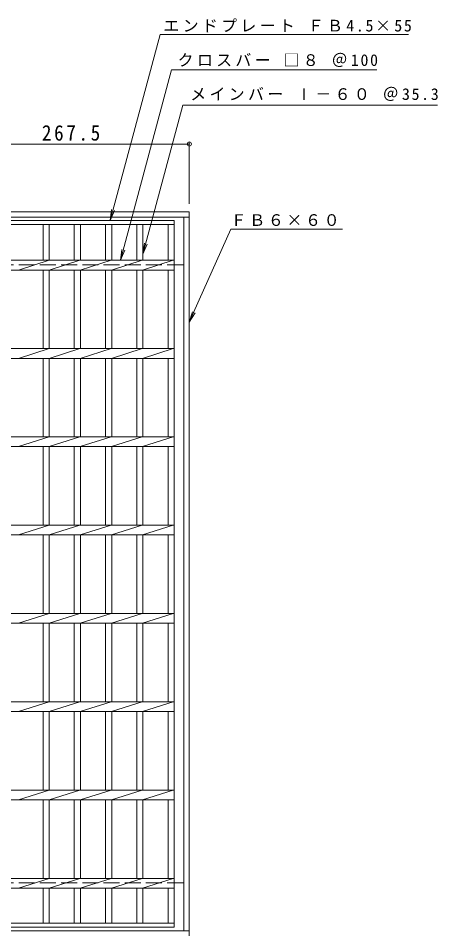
# Model space of a CAD drawing. Units: millimetres, scale not verified. Extents: x -1081 to 1060, y -823 to 812.
# Drawn here: x -504 to -30, y -223 to 812 of the extents above; entities that cross this region are included whole.
import ezdxf

# ---------------------------------------------------------------- set-up
doc = ezdxf.new("R2010")
doc.units = ezdxf.units.MM
doc.header["$LTSCALE"] = 6
doc.header["$PDMODE"] = 32
doc.header["$PDSIZE"] = 4.8
doc.linetypes.add('DASHED3', pattern=[4, 3, -1])
for name, color, linetype, lineweight in [('A-1', 2, 'Continuous', 9), ('A-2', 3, 'Continuous', 9), ('A-4', 7, 'Continuous', 9), ('A-5', 7, 'Continuous', 9)]:
    doc.layers.add(name, color=color, linetype=linetype, lineweight=lineweight)
doc.styles.add('ＭＳ ゴシック', font='')
doc.styles.get('ＭＳ ゴシック').set_extended_font_data('MS Gothic')

msp = doc.modelspace()

# ---------------------------------------------------------------- linework, layer by layer
at = {"layer": 'A-1'}
for p, q in [((-845.943, 592.631), (-310.943, 592.631)), ((-310.943, 592.631), (-310.943, -227.369)), ((-845.943, 586.631), (-310.943, 586.631)), ((-316.943, 586.631), (-316.943, -221.369)), ((-845.943, -221.369), (-310.943, -221.369))]:
    msp.add_line(p, q, dxfattribs=at)
at = {"layer": 'A-1', "linetype": 'DASHED3'}
for p, q in [((-839.942, 532.631), (-316.943, 532.631)), ((-839.942, -167.369), (-316.943, -167.369))]:
    msp.add_line(p, q, dxfattribs=at)
at = {"layer": 'A-2'}
for p, q in [((-828.942, 582.631), (-327.942, 582.631)), ((-828.942, 578.131), (-327.942, 578.131)), ((-476.343, 578.131), (-476.343, 537.631)), ((-469.343, 578.131), (-469.343, 537.631)), ((-441.043, 578.131), (-441.043, 537.631)), ((-434.043, 578.131), (-434.043, 537.631)), ((-405.744, 578.131), (-405.744, 537.631)), ((-398.744, 578.131), (-398.744, 537.631)), ((-370.444, 578.131), (-370.444, 537.631)), ((-363.444, 578.131), (-363.444, 537.631)), ((-334.942, 578.131), (-334.942, 537.631)), ((-828.942, 537.631), (-327.942, 537.631)), ((-504.243, 526.632), (-469.343, 537.631)), ((-469.641, 526.632), (-434.742, 537.631)), ((-434.342, 526.632), (-399.442, 537.631)), ((-399.042, 526.632), (-364.142, 537.631)), ((-364.043, 526.632), (-329.144, 537.631)), ((-828.942, 526.632), (-327.942, 526.632)), ((-476.343, 526.632), (-476.343, 437.631)), ((-469.343, 526.632), (-469.343, 437.631)), ((-441.043, 526.632), (-441.043, 437.631)), ((-434.043, 526.632), (-434.043, 437.631)), ((-405.744, 526.632), (-405.744, 437.631)), ((-398.744, 526.632), (-398.744, 437.631)), ((-370.444, 526.632), (-370.444, 437.631)), ((-363.444, 526.632), (-363.444, 437.631)), ((-334.942, 526.632), (-334.942, 437.631)), ((-828.942, 437.631), (-327.942, 437.631)), ((-504.243, 426.632), (-469.343, 437.631)), ((-469.641, 426.632), (-434.742, 437.631)), ((-434.342, 426.632), (-399.442, 437.631)), ((-399.042, 426.632), (-364.142, 437.631)), ((-364.043, 426.632), (-329.144, 437.631)), ((-828.942, 426.632), (-327.942, 426.632)), ((-476.343, 426.632), (-476.343, 337.631)), ((-469.343, 426.632), (-469.343, 337.631)), ((-441.043, 426.632), (-441.043, 337.631)), ((-434.043, 426.632), (-434.043, 337.631)), ((-405.744, 426.632), (-405.744, 337.631)), ((-398.744, 426.632), (-398.744, 337.631)), ((-370.444, 426.632), (-370.444, 337.631)), ((-363.444, 426.632), (-363.444, 337.631)), ((-334.942, 426.632), (-334.942, 337.631)), ((-828.942, 337.631), (-327.942, 337.631)), ((-504.243, 326.632), (-469.343, 337.631)), ((-469.641, 326.632), (-434.742, 337.631)), ((-434.342, 326.632), (-399.442, 337.631)), ((-399.042, 326.632), (-364.142, 337.631)), ((-364.043, 326.632), (-329.144, 337.631)), ((-828.942, 326.632), (-327.942, 326.632)), ((-476.343, 326.632), (-476.343, 237.631)), ((-469.343, 326.632), (-469.343, 237.631)), ((-441.043, 326.632), (-441.043, 237.631)), ((-434.043, 326.632), (-434.043, 237.631)), ((-405.744, 326.632), (-405.744, 237.631)), ((-398.744, 326.632), (-398.744, 237.631)), ((-370.444, 326.632), (-370.444, 237.631)), ((-363.444, 326.632), (-363.444, 237.631)), ((-334.942, 326.632), (-334.942, 237.631)), ((-828.942, 237.631), (-327.942, 237.631)), ((-504.243, 226.632), (-469.343, 237.631)), ((-469.641, 226.632), (-434.742, 237.631)), ((-434.342, 226.632), (-399.442, 237.631)), ((-399.042, 226.632), (-364.142, 237.631)), ((-364.043, 226.632), (-329.144, 237.631)), ((-828.942, 226.632), (-327.942, 226.632)), ((-476.343, 226.632), (-476.343, 137.631)), ((-469.343, 226.632), (-469.343, 137.631)), ((-441.043, 226.632), (-441.043, 137.631)), ((-434.043, 226.632), (-434.043, 137.631)), ((-405.744, 226.632), (-405.744, 137.631)), ((-398.744, 226.632), (-398.744, 137.631)), ((-370.444, 226.632), (-370.444, 137.631)), ((-363.444, 226.632), (-363.444, 137.631)), ((-334.942, 226.632), (-334.942, 137.631)), ((-828.942, 137.631), (-327.942, 137.631)), ((-504.243, 126.632), (-469.343, 137.631)), ((-469.641, 126.632), (-434.742, 137.631)), ((-434.342, 126.632), (-399.442, 137.631)), ((-399.042, 126.632), (-364.142, 137.631)), ((-364.043, 126.632), (-329.144, 137.631)), ((-828.942, 126.632), (-327.942, 126.632)), ((-476.343, 126.632), (-476.343, 37.631)), ((-469.343, 126.632), (-469.343, 37.631)), ((-441.043, 126.632), (-441.043, 37.631)), ((-434.043, 126.632), (-434.043, 37.631)), ((-405.744, 126.632), (-405.744, 37.631)), ((-398.744, 126.632), (-398.744, 37.631)), ((-370.444, 126.632), (-370.444, 37.631)), ((-363.444, 126.632), (-363.444, 37.631)), ((-334.942, 126.632), (-334.942, 37.631)), ((-828.942, 37.631), (-327.942, 37.631)), ((-504.243, 26.632), (-469.343, 37.631)), ((-469.641, 26.632), (-434.742, 37.631)), ((-434.342, 26.632), (-399.442, 37.631)), ((-399.042, 26.632), (-364.142, 37.631)), ((-364.043, 26.632), (-329.144, 37.631)), ((-828.942, 26.632), (-327.942, 26.632)), ((-476.343, 26.632), (-476.343, -62.369)), ((-469.343, 26.632), (-469.343, -62.369)), ((-441.043, 26.632), (-441.043, -62.369)), ((-434.043, 26.632), (-434.043, -62.369)), ((-405.744, 26.632), (-405.744, -62.369)), ((-398.744, 26.632), (-398.744, -62.369)), ((-370.444, 26.632), (-370.444, -62.369)), ((-363.444, 26.632), (-363.444, -62.369)), ((-334.942, 26.632), (-334.942, -62.369)), ((-828.942, -62.369), (-327.942, -62.369)), ((-504.243, -73.368), (-469.343, -62.369)), ((-469.641, -73.368), (-434.742, -62.369)), ((-434.342, -73.368), (-399.442, -62.369)), ((-399.042, -73.368), (-364.142, -62.369)), ((-364.043, -73.368), (-329.144, -62.369)), ((-828.942, -73.368), (-327.942, -73.368)), ((-476.343, -73.368), (-476.343, -162.369)), ((-469.343, -73.368), (-469.343, -162.369)), ((-441.043, -73.368), (-441.043, -162.369)), ((-434.043, -73.368), (-434.043, -162.369)), ((-405.744, -73.368), (-405.744, -162.369)), ((-398.744, -73.368), (-398.744, -162.369)), ((-370.444, -73.368), (-370.444, -162.369)), ((-363.444, -73.368), (-363.444, -162.369)), ((-334.942, -73.368), (-334.942, -162.369)), ((-828.942, -162.369), (-327.942, -162.369)), ((-504.243, -173.368), (-469.343, -162.369)), ((-469.641, -173.368), (-434.742, -162.369)), ((-434.342, -173.368), (-399.442, -162.369)), ((-399.042, -173.368), (-364.142, -162.369)), ((-364.043, -173.368), (-329.144, -162.369)), ((-828.942, -173.369), (-327.942, -173.369)), ((-476.343, -173.369), (-476.343, -212.869)), ((-469.343, -173.369), (-469.343, -212.869)), ((-441.043, -173.369), (-441.043, -212.869)), ((-434.043, -173.369), (-434.043, -212.869)), ((-405.744, -173.369), (-405.744, -212.869)), ((-398.744, -173.369), (-398.744, -212.869)), ((-370.444, -173.369), (-370.444, -212.869)), ((-363.444, -173.369), (-363.444, -212.869)), ((-334.942, -173.369), (-334.942, -212.869)), ((-327.942, -212.869), (-828.942, -212.869))]:
    msp.add_line(p, q, dxfattribs=at)
msp.add_lwpolyline([(-327.942, 582.631), (-327.942, -217.369), (-828.942, -217.369)], dxfattribs=at)
at = {"layer": 'A-4'}
for p, q in [((-684.443, 669.276), (-310.943, 669.276)), ((-310.943, 601.631), (-310.943, 671.076))]:
    msp.add_line(p, q, dxfattribs=at)
msp.add_point((-310.943, 669.276), dxfattribs=at)
at = {"layer": 'A-5'}
for p, q in [((-400.453, 582.631), (-344.023, 793.231)), ((-344.023, 793.231), (-62.98, 793.231)), ((-388.718, 537.631), (-330.948, 753.231)), ((-330.948, 753.231), (-98.621, 753.231)), ((-400.453, 582.631), (-398.822, 595.024)), ((-400.453, 582.631), (-395.67, 594.18)), ((-310.943, 467.454), (-263.863, 572.73)), ((-263.863, 572.73), (-137.407, 572.73)), ((-388.718, 537.631), (-387.086, 550.024)), ((-388.718, 537.631), (-383.934, 549.18)), ((-363.444, 544.48), (-361.813, 556.873)), ((-363.444, 544.48), (-358.661, 556.028)), ((-310.943, 467.454), (-307.373, 479.433)), ((-310.943, 467.454), (-304.394, 478.101))]:
    msp.add_line(p, q, dxfattribs=at)
msp.add_lwpolyline([(-363.444, 544.48), (-318.227, 713.231), (-29.987, 713.231)], dxfattribs=at)

# ---------------------------------------------------------------- texts
at = {"layer": 'A-4', "color": 2, "insert": (-477.693, 672.875), "char_height": 17.6, "attachment_point": 7, "style": 'ＭＳ ゴシック'}
msp.add_mtext('\\T1.28;\\W0.9;267.5', dxfattribs=at)
at = {"layer": 'A-5', "char_height": 13.2, "attachment_point": 7, "style": 'ＭＳ ゴシック'}
for s, insert in [('\\T1.21;エンドプレート\\~ＦＢ4.5×55', (-340.248, 795.925)), ('\\T1.21;クロスバー\\~□８\\~＠100', (-324.119, 756.451)), ('\\T1.21;メインバー\\~Ⅰ－６０\\~＠35.3', (-309.883, 717.989)), ('\\T1.17;ＦＢ６×６０', (-264.146, 576.389))]:
    msp.add_mtext(s, dxfattribs=dict(at, insert=insert))

doc.saveas('drawing.dxf')
